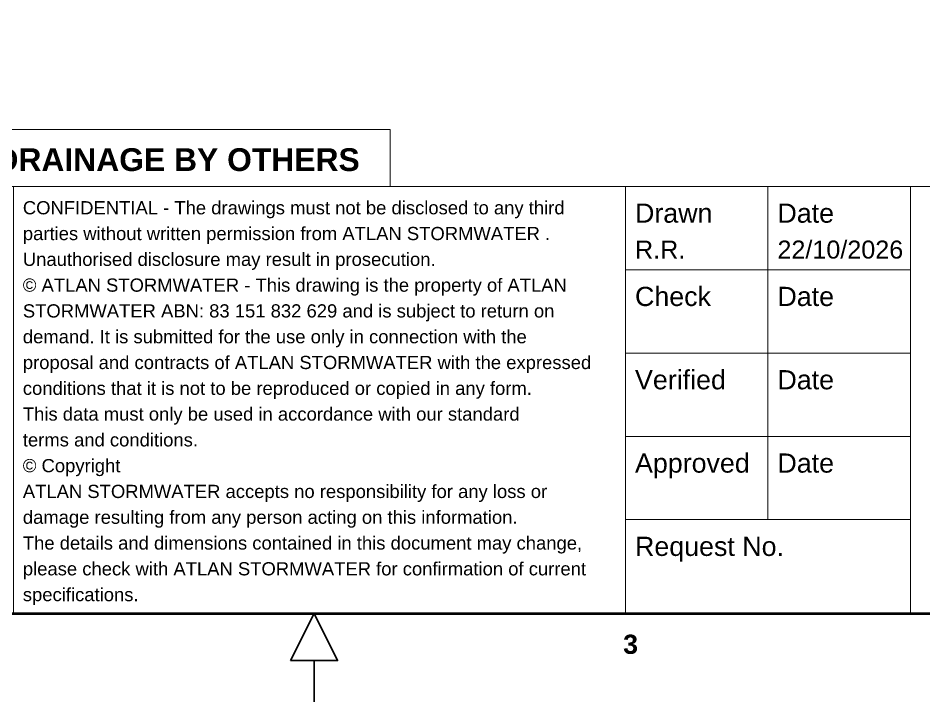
# Model space of a CAD drawing. Header units: millimetres. Extents: x 282 to 167718, y 282 to 525318.
# Drawn here: x 71534 to 109688, y 407082 to 435891 of the extents above; entities that cross this region are included whole.
import ezdxf
from ezdxf.enums import TextEntityAlignment as Align

# ---------------------------------------------------------------- set-up
doc = ezdxf.new("R2010")
doc.units = ezdxf.units.MM
doc.layers.add('FRAME', color=7, linetype='Continuous')
doc.layers.add('TITLE_BLOCK', color=7, linetype='Continuous')
doc.styles.add('ARIAL', font='arial.ttf')
doc.styles.add('ARIAL_BOLD', font='arialbd.ttf')

msp = doc.modelspace()

# ---------------------------------------------------------------- linework, layer by layer
at = {"layer": 'FRAME', "lineweight": 20}
msp.add_line((84000, 410800), (84000, 409953.3), dxfattribs=at)
at = {"layer": 'FRAME', "lineweight": 30}
msp.add_line((84000, 407082.2), (84000, 409671.1), dxfattribs=at)
at = {"layer": 'FRAME', "lineweight": 53}
msp.add_lwpolyline([(4000, 410800), (164000, 410800), (164000, 521600), (4000, 521600)], close=True, dxfattribs=at)
at = {"layer": 'TITLE_BLOCK', "lineweight": 18}
for p, q in [((103120, 425290), (103120, 428800)), ((103120, 421780), (103120, 425290)), ((103120, 418270), (103120, 421780)), ((103120, 414760), (103120, 418270))]:
    msp.add_line(p, q, dxfattribs=at)
at = {"layer": 'TITLE_BLOCK', "lineweight": 15}
for p, q in [((97120, 425290), (109120, 425290)), ((97120, 421780), (109120, 421780)), ((97120, 418270), (109120, 418270)), ((97120, 414760), (109120, 414760))]:
    msp.add_line(p, q, dxfattribs=at)
at = {"layer": 'TITLE_BLOCK', "lineweight": 18}
for points in [[(4000, 428800), (87200, 428800), (87200, 431200), (4000, 431200)], [(97120, 410800), (109120, 410800), (109120, 428800), (97120, 428800)], [(109120, 410800), (130240, 410800), (130240, 428800), (109120, 428800)]]:
    msp.add_lwpolyline(points, close=True, dxfattribs=at)

# ---------------------------------------------------------------- texts
at = {"layer": 'FRAME', "style": 'ARIAL_BOLD'}
msp.add_text('3', height=808.3, dxfattribs=at).set_placement((97333.3, 409106.7), align=Align.CENTER)
at = {"layer": 'TITLE_BLOCK', "style": 'ARIAL_BOLD'}
msp.add_text('ALL INTERCONNECTING PIPEWORK, PITS AND ASSOCIATED DRAINAGE BY OTHERS', height=959.838, dxfattribs=at).set_placement((58140, 429448.8), align=Align.CENTER)
at = {"layer": 'TITLE_BLOCK', "style": 'ARIAL'}
for s, height, p in [('CONFIDENTIAL - The drawings must not be disclosed to any third', 555.696, (71733.3, 427623.9)), ('Drawn', 808.28, (97520, 427271.1)), ('Date', 808.28, (103520, 427271.1)), ('parties without written permission from ATLAN STORMWATER .', 555.696, (71733.3, 426537.3)), ('R.R.', 757.77, (97520, 425760.6)), ('22/10/2026', 757.77, (103520, 425760.6)), ('Unauthorised disclosure may result in prosecution.', 555.696, (71733.3, 425450.8)), ('© ATLAN STORMWATER - This drawing is the property of ATLAN', 555.696, (71733.3, 424364.2)), ('Check', 808.28, (97520, 423761.1)), ('Date', 808.28, (103520, 423761.1)), ('STORMWATER ABN: 83 151 832 629 and is subject to return on', 555.696, (71733.3, 423277.7)), ('demand. It is submitted for the use only in connection with the', 555.696, (71733.3, 422191.1)), ('proposal and contracts of ATLAN STORMWATER with the expressed', 555.696, (71733.3, 421104.6)), ('Verified', 808.28, (97520, 420251.1)), ('Date', 808.28, (103520, 420251.1)), ('conditions that it is not to be reproduced or copied in any form.', 555.696, (71733.3, 420018)), ('This data must only be used in accordance with our standard', 555.696, (71733.3, 418931.4)), ('terms and conditions.', 555.696, (71733.3, 417844.9)), ('Approved', 808.28, (97520, 416741.1)), ('Date', 808.28, (103520, 416741.1)), ('© Copyright', 555.696, (71733.3, 416758.3)), ('ATLAN STORMWATER accepts no responsibility for any loss or', 555.696, (71733.3, 415671.8)), ('damage resulting from any person acting on this information.', 555.696, (71733.3, 414585.2)), ('The details and dimensions contained in this document may change,', 555.696, (71733.3, 413498.7)), ('Request No.', 808.284, (97520, 413231.1)), ('please check with ATLAN STORMWATER for confirmation of current', 555.696, (71733.3, 412412.1)), ('specifications.', 555.696, (71733.3, 411325.6))]:
    msp.add_text(s, height=height, dxfattribs=at).set_placement(p)

# ---------------------------------------------------------------- next in the draw order: wipeouts: each hides what was drawn before it
msp.add_wipeout([(83012.2, 408824.4), (84987.8, 408824.4), (84000, 410800)])

# ---------------------------------------------------------------- next in the draw order: linework, layer by layer
at = {"layer": 'FRAME', "lineweight": 30}
msp.add_lwpolyline([(83012.2, 408824.4), (84987.8, 408824.4), (84000, 410800)], close=True, dxfattribs=at)
at = {"layer": 'TITLE_BLOCK', "lineweight": 18}
msp.add_lwpolyline([(71333.3, 410800), (97120, 410800), (97120, 428800), (71333.3, 428800)], close=True, dxfattribs=at)

doc.saveas('drawing.dxf')
